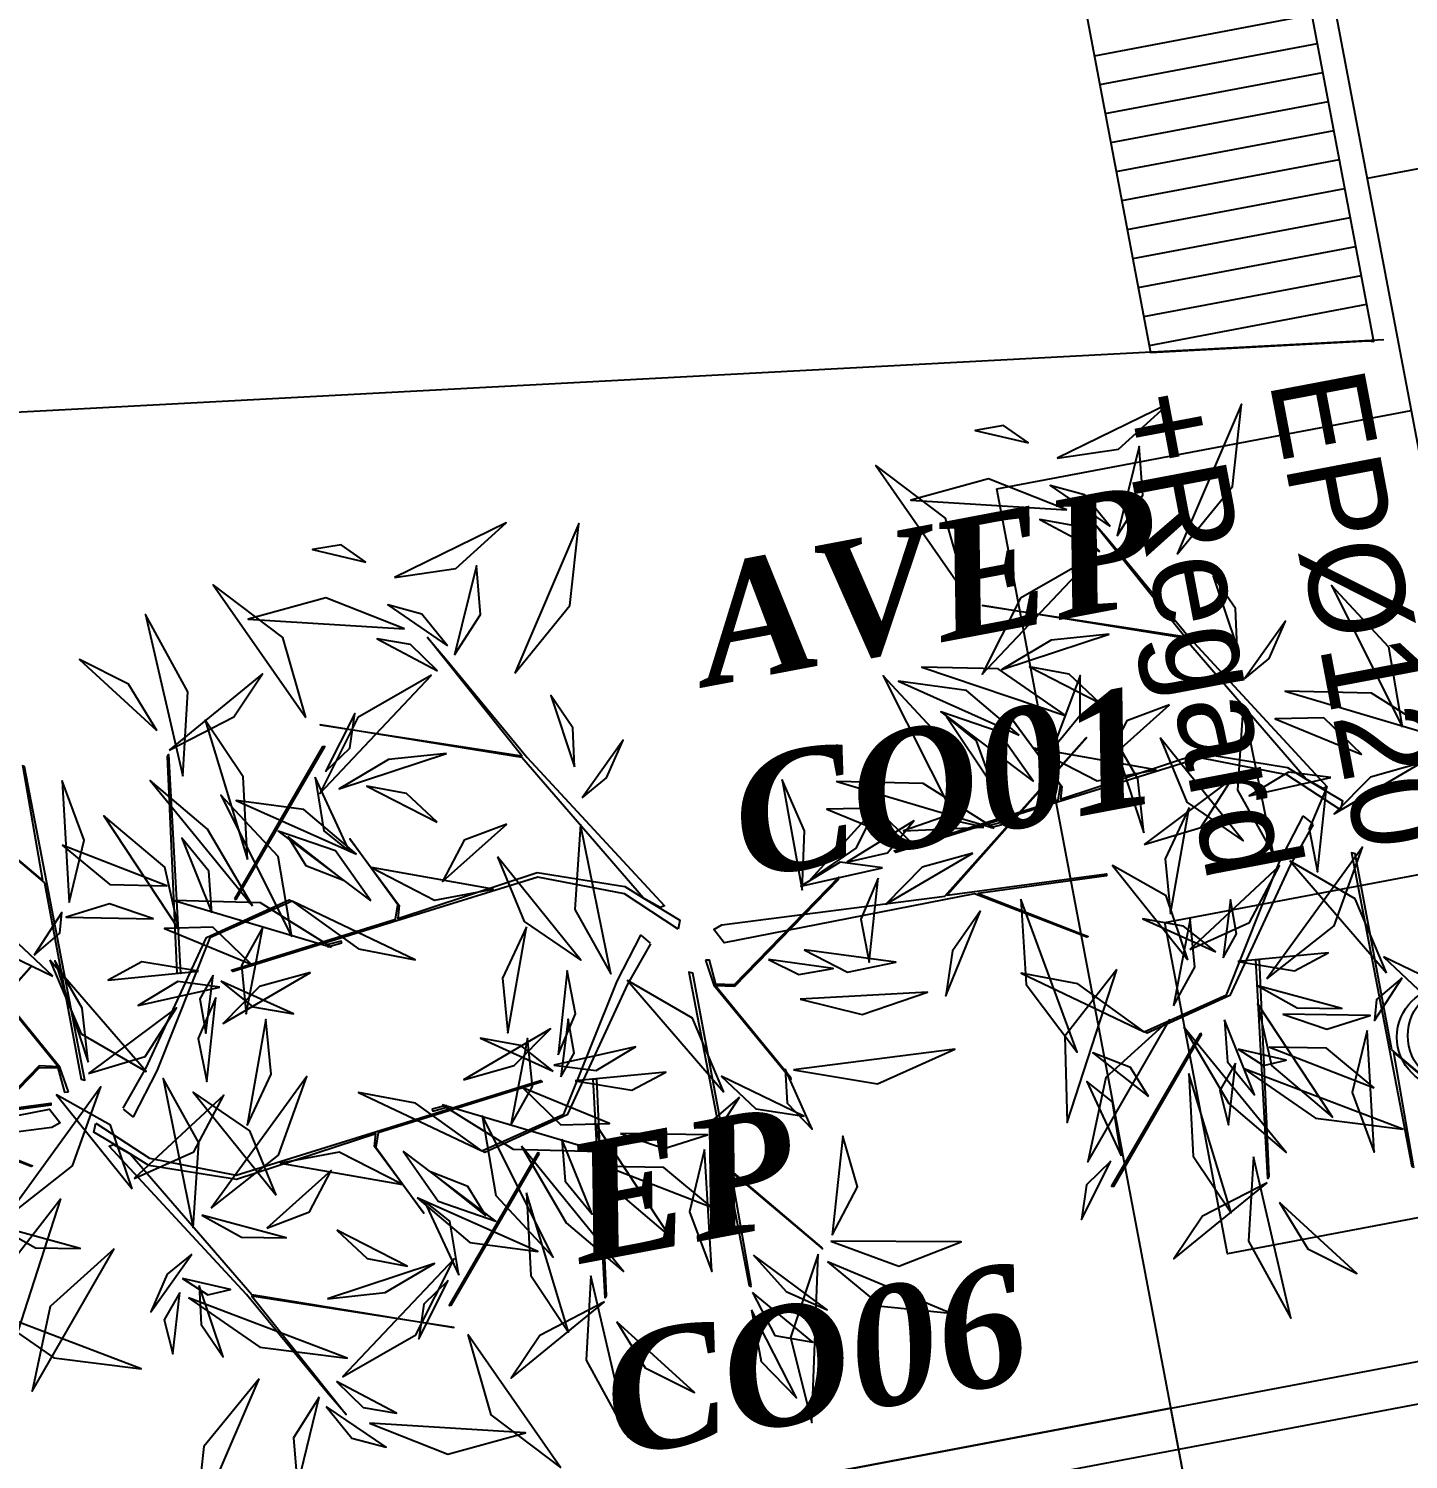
# Model space of a CAD drawing. Header units: centimetres. Extents: x 197412 to 267601, y -375791 to -305433.
# Drawn here: x 208763 to 210400, y -344115 to -342418 of the extents above; entities that cross this region are included whole.
import ezdxf

# ---------------------------------------------------------------- set-up
doc = ezdxf.new("R2010")
doc.units = ezdxf.units.CM
doc.layers.add('3-BAT C-Niveau 0', color=250, linetype='Continuous')
doc.layers.add('prlm-EAU-EPEXT', color=145, linetype='Continuous')
doc.styles.add('Futura Std Book', font='')
doc.styles.add('prlm-eau-ep', font='timesbi.ttf', dxfattribs={"height": 18})
doc.styles.get('Futura Std Book').set_extended_font_data('Futura Std Book')

# ---------------------------------------------------------------- blocks, each defined once
blk = doc.blocks.new('Groupe-240-1')
at = {"linetype": 'Continuous'}
for points in [[(12629.35, -47182.41, -204.31), (12637.34, -47176.12, -204.16), (12640.7, -47166.78, -202.67), (12640.7, -47166.78, -202.67), (12629.35, -47182.41, -204.31)], [(12628.26, -47183.22, -204.62), (12632.95, -47185.84, -205.07), (12638.25, -47185.92, -204.23), (12638.25, -47185.92, -204.23), (12628.26, -47183.22, -204.62)], [(12626.68, -47193.05, -212.64), (12635.13, -47198.9, -211.07), (12645.47, -47200.21, -212.06), (12645.47, -47200.21, -212.06), (12626.68, -47193.05, -212.64)], [(12626.68, -47193.05, -212.64), (12635.13, -47198.9, -211.07), (12645.47, -47200.21, -212.06), (12645.47, -47200.21, -212.06), (12626.68, -47193.05, -212.64)]]:
    blk.add_polyline3d(points, dxfattribs=at)
blk = doc.blocks.new('Groupe-241-1')
at = {"linetype": 'Continuous', "flags": 128}
for points in [[(12787.76, -47133.9), (12781.39, -47129.74), (12771.11, -47127.73), (12735.01, -47138.96), (12734.8, -47138.78), (12754.25, -47132.74), (12754.53, -47131.03), (12748.84, -47123.22), (12754.69, -47131.12), (12754.54, -47132.63), (12771.06, -47127.2), (12781.46, -47128.87), (12783.68, -47130.25), (12769.24, -47113.55), (12745.3, -47109.66), (12769.24, -47113.36), (12758.05, -47099.34), (12760.15, -47101.75), (12769.88, -47113.56), (12786.16, -47131.17), (12785.65, -47131.36), (12783.68, -47130.25), (12787.99, -47132.84)], [(12709.17, -47148.04), (12702.8, -47143.88), (12692.52, -47141.88), (12656.42, -47153.1), (12656.21, -47152.93), (12675.66, -47146.89), (12675.94, -47145.18), (12670.25, -47137.36), (12676.1, -47145.27), (12675.95, -47146.78), (12692.47, -47141.34), (12702.87, -47143.01), (12705.09, -47144.4), (12690.65, -47127.7), (12666.71, -47123.81), (12690.65, -47127.5), (12679.45, -47113.48), (12681.56, -47115.9), (12691.29, -47127.7), (12707.57, -47145.31), (12707.06, -47145.5), (12705.09, -47144.4), (12709.4, -47146.99)], [(12757.65, -47125.33), (12741.11, -47144.03), (12760.01, -47141.51), (12759.99, -47141.75), (12744.76, -47143.81), (12757.83, -47148.94), (12757.67, -47149.02), (12744.34, -47143.87), (12714.66, -47149.7), (12713.4, -47148.09), (12714.37, -47147.54), (12740.82, -47144.14), (12757.46, -47125.5)], [(12648.62, -47127.56), (12648.73, -47127.33), (12650.15, -47153.31), (12649.77, -47153.29)], [(12656.56, -47144.49), (12656.74, -47144.5), (12667.27, -47126.41), (12667, -47126.44)], [(12712.41, -47151.74), (12713.42, -47154.7), (12722.58, -47165.87), (12722.55, -47165.69), (12713.59, -47154.73), (12715.91, -47154.84), (12728.19, -47142.18), (12728.23, -47141.91), (12715.83, -47154.66), (12713.65, -47154.6), (12712.89, -47151.73)], [(12632.43, -47152.52), (12615.89, -47171.22), (12634.79, -47168.7), (12634.77, -47168.94), (12619.54, -47171), (12632.61, -47176.13), (12632.45, -47176.21), (12619.11, -47171.06), (12589.44, -47176.89), (12588.17, -47175.28), (12589.15, -47174.73), (12615.6, -47171.33), (12632.24, -47152.69)], [(12779.25, -47177.41), (12779.13, -47177.64), (12777.71, -47151.66), (12778.1, -47151.68)], [(12636.86, -47167.37), (12635.86, -47164.41), (12626.69, -47153.24), (12626.73, -47153.42), (12635.68, -47164.38), (12633.37, -47164.27), (12621.09, -47176.93), (12621.04, -47177.2), (12633.44, -47164.45), (12635.62, -47164.51), (12636.39, -47167.38)], [(12771.31, -47160.48), (12771.12, -47160.47), (12760.6, -47178.56), (12760.86, -47178.53)], [(12640.11, -47171.07), (12646.47, -47175.23), (12656.76, -47177.23), (12692.86, -47166.01), (12693.06, -47166.18), (12673.61, -47172.22), (12673.34, -47173.93), (12679.02, -47181.75), (12673.17, -47173.84), (12673.32, -47172.33), (12656.8, -47177.77), (12646.4, -47176.1), (12644.18, -47174.71), (12658.62, -47191.41), (12682.56, -47195.3), (12658.63, -47191.61), (12669.82, -47205.63), (12667.71, -47203.21), (12657.99, -47191.41), (12641.7, -47173.8), (12642.21, -47173.61), (12644.18, -47174.71), (12639.88, -47172.12)], [(12700.66, -47191.56), (12700.54, -47191.78), (12699.12, -47165.8), (12699.51, -47165.82)], [(12591.62, -47193.78), (12608.16, -47175.09), (12589.27, -47177.6), (12589.28, -47177.36), (12604.51, -47175.3), (12591.44, -47170.17), (12591.6, -47170.09), (12604.94, -47175.24), (12634.61, -47169.41), (12635.88, -47171.02), (12634.9, -47171.57), (12608.45, -47174.97), (12591.81, -47193.61)], [(12692.72, -47174.62), (12692.53, -47174.61), (12682.01, -47192.7), (12682.27, -47192.67)]]:
    blk.add_lwpolyline(points, close=True, dxfattribs=at)
for points in [[(12631.44, -47128.79), (12633.8, -47142.26), (12622.98, -47133.14), (12623.03, -47133.28), (12634.01, -47142.58), (12638.36, -47165.84), (12638.81, -47165.97), (12631.66, -47128.8), (12631.42, -47128.68), (12631.44, -47128.75)], [(12784.51, -47135.66), (12781.77, -47140.45), (12774.62, -47155.93), (12764.83, -47160.4), (12764.48, -47160.23), (12774.23, -47155.86), (12780.53, -47140.09), (12783.34, -47134.64), (12784.46, -47135.56)], [(12796.42, -47176.18), (12794.06, -47162.7), (12804.89, -47171.82), (12804.83, -47171.68), (12793.85, -47162.39), (12789.5, -47139.13), (12789.05, -47139), (12796.2, -47176.17), (12796.44, -47176.29), (12796.43, -47176.22)], [(12643.35, -47169.31), (12646.09, -47164.51), (12653.24, -47149.04), (12663.03, -47144.56), (12663.38, -47144.74), (12653.64, -47149.1), (12647.33, -47164.88), (12644.53, -47170.32), (12643.4, -47169.4)], [(12705.92, -47149.8), (12703.18, -47154.6), (12696.03, -47170.08), (12686.24, -47174.55), (12685.89, -47174.37), (12695.64, -47170.01), (12701.94, -47154.23), (12704.75, -47148.79), (12705.87, -47149.71)], [(12717.83, -47190.33), (12715.47, -47176.85), (12726.3, -47185.97), (12726.24, -47185.83), (12715.26, -47176.53), (12710.91, -47153.27), (12710.46, -47153.15), (12717.61, -47190.31), (12717.85, -47190.43), (12717.84, -47190.36)]]:
    blk.add_lwpolyline(points, dxfattribs=at)
at = {"linetype": 'Continuous'}
for points in [[(12754.13, -47092.2, -212.86), (12761.4, -47091.14, -209.91), (12767.36, -47085.73, -208.14), (12767.36, -47085.73, -208.14), (12754.13, -47092.2, -212.86)], [(12754.13, -47092.2, -212.86), (12761.4, -47091.14, -209.91), (12767.36, -47085.73, -208.14), (12767.36, -47085.73, -208.14), (12754.13, -47092.2, -212.86)], [(12768.39, -47103.56, -223.66), (12774.94, -47095.54, -222.36), (12776.01, -47085.79, -219.58), (12776.01, -47085.79, -219.58), (12768.39, -47103.56, -223.66)], [(12750.74, -47090.37, -211.21), (12747.79, -47088.31, -209.03), (12744.4, -47088.89, -206.71), (12744.4, -47088.89, -206.71), (12750.74, -47090.37, -211.21)], [(12750.74, -47090.37, -211.21), (12747.79, -47088.31, -209.03), (12744.4, -47088.89, -206.71), (12744.4, -47088.89, -206.71), (12750.74, -47090.37, -211.21)], [(12761.25, -47101.39, -232.48), (12764.31, -47096.59, -232.45), (12763.85, -47090.82, -231.83), (12763.85, -47090.82, -231.83), (12761.25, -47101.39, -232.48)], [(12743.62, -47108.82, -215.07), (12740.89, -47099.3, -213.8), (12732.62, -47093.06, -214.42), (12732.62, -47093.06, -214.42), (12743.62, -47108.82, -215.07)], [(12755.3, -47098.3, -228.35), (12746, -47094.63, -229.1), (12736.78, -47097.16, -232.12), (12736.78, -47097.16, -232.12), (12755.3, -47098.3, -228.35)], [(12760.43, -47100.29, -232.75), (12757.37, -47096.55, -233.5), (12753.32, -47095.45, -235.42), (12753.32, -47095.45, -235.42), (12760.43, -47100.29, -232.75)], [(12675.54, -47106.35, -212.86), (12682.81, -47105.28, -209.91), (12688.77, -47099.87, -208.14), (12688.77, -47099.87, -208.14), (12675.54, -47106.35, -212.86)], [(12675.54, -47106.35, -212.86), (12682.81, -47105.28, -209.91), (12688.77, -47099.87, -208.14), (12688.77, -47099.87, -208.14), (12675.54, -47106.35, -212.86)], [(12689.8, -47117.7, -223.66), (12696.35, -47109.68, -222.36), (12697.42, -47099.94, -219.58), (12697.42, -47099.94, -219.58), (12689.8, -47117.7, -223.66)], [(12759.22, -47103.26, -229.3), (12756.03, -47100.17, -228.25), (12752.09, -47099.47, -226.49), (12752.09, -47099.47, -226.49), (12759.22, -47103.26, -229.3)], [(12672.15, -47104.51, -211.21), (12669.2, -47102.45, -209.03), (12665.81, -47103.03, -206.71), (12665.81, -47103.03, -206.71), (12672.15, -47104.51, -211.21)], [(12672.15, -47104.51, -211.21), (12669.2, -47102.45, -209.03), (12665.81, -47103.03, -206.71), (12665.81, -47103.03, -206.71), (12672.15, -47104.51, -211.21)], [(12758.5, -47103.8, -228.97), (12749.78, -47108.8, -227.8), (12745.26, -47117.8, -227.09), (12745.26, -47117.8, -227.09), (12758.5, -47103.8, -228.97)], [(12682.66, -47115.53, -232.48), (12685.72, -47110.73, -232.45), (12685.26, -47104.96, -231.83), (12685.26, -47104.96, -231.83), (12682.66, -47115.53, -232.48)], [(12665.03, -47122.97, -215.07), (12662.3, -47113.45, -213.8), (12654.03, -47107.2, -214.42), (12654.03, -47107.2, -214.42), (12665.03, -47122.97, -215.07)], [(12775.49, -47114.66, -172.05), (12775.28, -47110.02, -171.7), (12772.66, -47106.18, -172.02), (12772.66, -47106.18, -172.02), (12775.49, -47114.66, -172.05)], [(12775.49, -47114.66, -172.05), (12775.28, -47110.02, -171.7), (12772.66, -47106.18, -172.02), (12772.66, -47106.18, -172.02), (12775.49, -47114.66, -172.05)], [(12676.71, -47112.44, -228.35), (12667.41, -47108.77, -229.1), (12658.19, -47111.3, -232.12), (12658.19, -47111.3, -232.12), (12676.71, -47112.44, -228.35)], [(12795.12, -47124.1, -194.97), (12793.5, -47114.6, -192.57), (12786.7, -47107.3, -191.31), (12786.7, -47107.3, -191.31), (12795.12, -47124.1, -194.97)], [(12681.84, -47114.44, -232.75), (12678.78, -47110.69, -233.5), (12674.73, -47109.6, -235.42), (12674.73, -47109.6, -235.42), (12681.84, -47114.44, -232.75)], [(12650.45, -47129.92, -223.19), (12651.01, -47119.92, -225.59), (12645.99, -47110.75, -225.79), (12645.99, -47110.75, -225.79), (12650.45, -47129.92, -223.19)], [(12650.45, -47129.92, -223.19), (12651.01, -47119.92, -225.59), (12645.99, -47110.75, -225.79), (12645.99, -47110.75, -225.79), (12650.45, -47129.92, -223.19)], [(12776.38, -47118.36, -171.59), (12779.29, -47115.97, -169.03), (12781.24, -47111.51, -167.96), (12781.24, -47111.51, -167.96), (12776.38, -47118.36, -171.59)], [(12680.63, -47117.4, -229.3), (12677.44, -47114.31, -228.25), (12673.5, -47113.62, -226.49), (12673.5, -47113.62, -226.49), (12680.63, -47117.4, -229.3)], [(12760.29, -47113.07, -196.26), (12753.42, -47113.79, -195.05), (12747.57, -47117.27, -196.39), (12747.57, -47117.27, -196.39), (12760.29, -47113.07, -196.26)], [(12647.34, -47124.49, -215.73), (12643.99, -47119.01, -216.78), (12638.16, -47116.08, -215.22), (12638.16, -47116.08, -215.22), (12647.34, -47124.49, -215.73)], [(12647.34, -47124.49, -215.73), (12643.99, -47119.01, -216.78), (12638.16, -47116.08, -215.22), (12638.16, -47116.08, -215.22), (12647.34, -47124.49, -215.73)], [(12755.2, -47122.77, -207.25), (12747.14, -47117.16, -205.29), (12738.07, -47116.98, -201.98), (12738.07, -47116.98, -201.98), (12755.2, -47122.77, -207.25)], [(12759.17, -47121.21, -195.33), (12755.56, -47117.82, -195.1), (12750.84, -47116.94, -194.26), (12750.84, -47116.94, -194.26), (12759.17, -47121.21, -195.33)], [(12648.82, -47126.83, -214.21), (12656.49, -47122.87, -211.43), (12659.88, -47117.79, -206.15), (12659.88, -47117.79, -206.15), (12648.82, -47126.83, -214.21)], [(12679.91, -47117.94, -228.97), (12671.19, -47122.94, -227.8), (12666.67, -47131.95, -227.09), (12666.67, -47131.95, -227.09), (12679.91, -47117.94, -228.97)], [(12741.95, -47134.81, -194.97), (12740.32, -47125.31, -192.57), (12733.52, -47118.01, -191.31), (12733.52, -47118.01, -191.31), (12741.95, -47134.81, -194.97)], [(12749.63, -47125.03, -201.48), (12743.38, -47119.73, -202.35), (12735.33, -47118.66, -201.76), (12735.33, -47118.66, -201.76), (12749.63, -47125.03, -201.48)], [(12753.61, -47126.63, -215.21), (12756.88, -47122.68, -213.09), (12756.88, -47117.95, -210.46), (12756.88, -47117.95, -210.46), (12753.61, -47126.63, -215.21)], [(12696.9, -47128.8, -172.05), (12696.68, -47124.16, -171.7), (12694.07, -47120.33, -172.02), (12694.07, -47120.33, -172.02), (12696.9, -47128.8, -172.05)], [(12696.9, -47128.8, -172.05), (12696.68, -47124.16, -171.7), (12694.07, -47120.33, -172.02), (12694.07, -47120.33, -172.02), (12696.9, -47128.8, -172.05)], [(12799.83, -47125.36, -206.43), (12791.43, -47120.08, -204.4), (12781.18, -47119.82, -204.36), (12781.18, -47119.82, -204.36), (12799.83, -47125.36, -206.43)], [(12799.83, -47125.36, -206.43), (12791.43, -47120.08, -204.4), (12781.18, -47119.82, -204.36), (12781.18, -47119.82, -204.36), (12799.83, -47125.36, -206.43)], [(12667.37, -47129.37, -211.6), (12670.25, -47126.57, -211.07), (12670.84, -47122.47, -211.1), (12670.84, -47122.47, -211.1), (12667.37, -47129.37, -211.6)], [(12751.32, -47130.56, -207.16), (12747.14, -47124.63, -205.48), (12740.33, -47122.29, -203.83), (12740.33, -47122.29, -203.83), (12751.32, -47130.56, -207.16)], [(12751.32, -47130.56, -207.16), (12747.14, -47124.63, -205.48), (12740.33, -47122.29, -203.83), (12740.33, -47122.29, -203.83), (12751.32, -47130.56, -207.16)], [(12767.47, -47121.45, -184.69), (12762.4, -47123.36, -183.17), (12759.84, -47128.28, -181.63), (12759.84, -47128.28, -181.63), (12767.47, -47121.45, -184.69)], [(12776.19, -47121.49, -176.08), (12775.52, -47131.57, -174.79), (12779.79, -47139.2, -170.69), (12779.79, -47139.2, -170.69), (12776.19, -47121.49, -176.08)], [(12658.09, -47139.78, -221.24), (12657.59, -47129.97, -218.96), (12653.09, -47123.25, -214.31), (12653.09, -47123.25, -214.31), (12658.09, -47139.78, -221.24)], [(12746.52, -47131.06, -210.84), (12744.57, -47125.72, -209.98), (12741.02, -47122.84, -207.2), (12741.02, -47122.84, -207.2), (12746.52, -47131.06, -210.84)], [(12790.29, -47127.35, -194.21), (12785.76, -47122.98, -192.81), (12780, -47123.12, -190.06), (12780, -47123.12, -190.06), (12790.29, -47127.35, -194.21)], [(12790.29, -47127.35, -194.21), (12785.76, -47122.98, -192.81), (12780, -47123.12, -190.06), (12780, -47123.12, -190.06), (12790.29, -47127.35, -194.21)], [(12697.79, -47132.5, -171.59), (12700.7, -47130.11, -169.03), (12702.65, -47125.65, -167.96), (12702.65, -47125.65, -167.96), (12697.79, -47132.5, -171.59)], [(12764.41, -47136.65, -200.44), (12763.71, -47130.23, -199.26), (12760.46, -47124.62, -200.49), (12760.46, -47124.62, -200.49), (12764.41, -47136.65, -200.44)], [(12766.36, -47125.35, -205.3), (12769.51, -47132.99, -204.92), (12776.22, -47137.58, -203.9), (12776.22, -47137.58, -203.9), (12766.36, -47125.35, -205.3)], [(12681.7, -47127.21, -196.26), (12674.83, -47127.94, -195.05), (12668.98, -47131.41, -196.39), (12668.98, -47131.41, -196.39), (12681.7, -47127.21, -196.26)], [(12751.38, -47126.6, -188.89), (12758.88, -47130.47, -185.79), (12765.84, -47129.16, -181.22), (12765.84, -47129.16, -181.22), (12751.38, -47126.6, -188.89)], [(12797.32, -47128.34, -199.98), (12791.29, -47130.01, -200.36), (12786.98, -47134.39, -199.46), (12786.98, -47134.39, -199.46), (12797.32, -47128.34, -199.98)], [(12636.96, -47144.9, -200.41), (12638.74, -47137.51, -200.32), (12636.11, -47130.45, -200.54), (12636.11, -47130.45, -200.54), (12636.96, -47144.9, -200.41)], [(12658.69, -47145.3, -210.1), (12653.35, -47136.21, -209.96), (12646.55, -47130.43, -205.95), (12646.55, -47130.43, -205.95), (12658.69, -47145.3, -210.1)], [(12666.13, -47130.02, -202.5), (12667.15, -47136.41, -200.11), (12670.2, -47138.84, -195.35), (12670.2, -47138.84, -195.35), (12666.13, -47130.02, -202.5)], [(12723.89, -47143.45, -183.78), (12724.17, -47136.41, -183.14), (12721.52, -47130.36, -184.94), (12721.52, -47130.36, -184.94), (12723.89, -47143.45, -183.78)], [(12746.66, -47136.07, -206.43), (12738.25, -47130.79, -204.4), (12728, -47130.53, -204.36), (12728, -47130.53, -204.36), (12746.66, -47136.07, -206.43)], [(12746.66, -47136.07, -206.43), (12738.25, -47130.79, -204.4), (12728, -47130.53, -204.36), (12728, -47130.53, -204.36), (12746.66, -47136.07, -206.43)], [(12764.48, -47138, -200.73), (12771.18, -47135.98, -197.34), (12774.88, -47130.2, -193.77), (12774.88, -47130.2, -193.77), (12764.48, -47138, -200.73)], [(12764.48, -47138, -200.73), (12771.18, -47135.98, -197.34), (12774.88, -47130.2, -193.77), (12774.88, -47130.2, -193.77), (12764.48, -47138, -200.73)], [(12786.59, -47130.06, -183.73), (12781.59, -47129.42, -181.29), (12776.91, -47132.24, -179.52), (12776.91, -47132.24, -179.52), (12786.59, -47130.06, -183.73)], [(12663.36, -47148.96, -194.97), (12661.73, -47139.45, -192.57), (12654.93, -47132.15, -191.31), (12654.93, -47132.15, -191.31), (12663.36, -47148.96, -194.97)], [(12680.58, -47135.35, -195.33), (12676.97, -47131.97, -195.1), (12672.25, -47131.09, -194.26), (12672.25, -47131.09, -194.26), (12680.58, -47135.35, -195.33)], [(12786.1, -47131.31, -183.47), (12784.02, -47136.15, -183.7), (12785.04, -47141.27, -184.07), (12785.04, -47141.27, -184.07), (12786.1, -47131.31, -183.47)], [(12786.1, -47131.31, -183.47), (12784.02, -47136.15, -183.7), (12785.04, -47141.27, -184.07), (12785.04, -47141.27, -184.07), (12786.1, -47131.31, -183.47)], [(12671.04, -47139.17, -201.48), (12664.79, -47133.88, -202.35), (12656.74, -47132.81, -201.76), (12656.74, -47132.81, -201.76), (12671.04, -47139.17, -201.48)], [(12724.9, -47142.18, -176.88), (12730.31, -47138.44, -176.9), (12732.87, -47133.4, -174.04), (12732.87, -47133.4, -174.04), (12724.9, -47142.18, -176.88)], [(12737.12, -47138.06, -194.21), (12732.58, -47133.69, -192.81), (12726.83, -47133.84, -190.06), (12726.83, -47133.84, -190.06), (12737.12, -47138.06, -194.21)], [(12737.12, -47138.06, -194.21), (12732.58, -47133.69, -192.81), (12726.83, -47133.84, -190.06), (12726.83, -47133.84, -190.06), (12737.12, -47138.06, -194.21)], [(12769.8, -47133.63, -185.42), (12766.94, -47139.73, -185.31), (12767.58, -47146.2, -184.01), (12767.58, -47146.2, -184.01), (12769.8, -47133.63, -185.42)], [(12649.95, -47148.09, -233.25), (12648.29, -47140.72, -238.65), (12641.07, -47134.6, -241.93), (12641.07, -47134.6, -241.93), (12649.95, -47148.09, -233.25)], [(12688.88, -47135.59, -184.69), (12683.81, -47137.51, -183.17), (12681.25, -47142.42, -181.63), (12681.25, -47142.42, -181.63), (12688.88, -47135.59, -184.69)], [(12697.6, -47135.63, -176.08), (12696.93, -47145.71, -174.79), (12701.2, -47153.34, -170.69), (12701.2, -47153.34, -170.69), (12697.6, -47135.63, -176.08)], [(12729.2, -47140.1, -161.32), (12734.03, -47139.01, -161.24), (12737.14, -47135.2, -160.95), (12737.14, -47135.2, -160.95), (12729.2, -47140.1, -161.32)], [(12745.45, -47135.95, -223.21), (12740.35, -47134.85, -222.61), (12735.92, -47136.38, -220.88), (12735.92, -47136.38, -220.88), (12745.45, -47135.95, -223.21)], [(12745.45, -47135.95, -223.21), (12740.35, -47134.85, -222.61), (12735.92, -47136.38, -220.88), (12735.92, -47136.38, -220.88), (12745.45, -47135.95, -223.21)], [(12747.9, -47135.55, -203.84), (12747.8, -47135.33, -203.87), (12746.12, -47135.78, -202.04), (12746.22, -47135.99, -202.02), (12747.9, -47135.55, -203.84)], [(12653.88, -47146.13, -207.72), (12653.5, -47141.17, -206.62), (12650.3, -47137.26, -205.86), (12650.3, -47137.26, -205.86), (12653.88, -47146.13, -207.72)], [(12672.73, -47144.7, -207.16), (12668.55, -47138.78, -205.48), (12661.73, -47136.43, -203.83), (12661.73, -47136.43, -203.83), (12672.73, -47144.7, -207.16)], [(12672.73, -47144.7, -207.16), (12668.55, -47138.78, -205.48), (12661.73, -47136.43, -203.83), (12661.73, -47136.43, -203.83), (12672.73, -47144.7, -207.16)], [(12662.89, -47137.06, -218.46), (12665.04, -47140.52, -216.39), (12669.48, -47142.25, -215.43), (12669.48, -47142.25, -215.43), (12662.89, -47137.06, -218.46)], [(12636.12, -47138.08, -189.87), (12641.78, -47142.78, -186.93), (12648.55, -47142.9, -183.27), (12648.55, -47142.9, -183.27), (12636.12, -47138.08, -189.87)], [(12744.15, -47139.05, -199.98), (12738.11, -47140.72, -200.36), (12733.8, -47145.1, -199.46), (12733.8, -47145.1, -199.46), (12744.15, -47139.05, -199.98)], [(12779.02, -47153.97, -204.31), (12787.01, -47147.67, -204.16), (12790.36, -47138.34, -202.67), (12790.36, -47138.34, -202.67), (12779.02, -47153.97, -204.31)], [(12672.79, -47140.75, -188.89), (12680.29, -47144.61, -185.79), (12687.25, -47143.31, -181.22), (12687.25, -47143.31, -181.22), (12672.79, -47140.75, -188.89)], [(12687.77, -47139.49, -205.3), (12690.92, -47147.13, -204.92), (12697.63, -47151.73, -203.9), (12697.63, -47151.73, -203.9), (12687.77, -47139.49, -205.3)], [(12733.41, -47140.77, -183.73), (12728.42, -47140.13, -181.29), (12723.73, -47142.95, -179.52), (12723.73, -47142.95, -179.52), (12733.41, -47140.77, -183.73)], [(12769.64, -47151.69, -210.57), (12767.06, -47144.12, -206.9), (12760.69, -47140.52, -202.54), (12760.69, -47140.52, -202.54), (12769.64, -47151.69, -210.57)], [(12769.89, -47150.46, -217.22), (12776.97, -47147.27, -219.34), (12780.5, -47140.56, -221.55), (12780.5, -47140.56, -221.55), (12769.89, -47150.46, -217.22)], [(12793.19, -47153.25, -178.9), (12789.48, -47144.48, -176.01), (12781.76, -47140, -172.29), (12781.76, -47140, -172.29), (12793.19, -47153.25, -178.9)], [(12793.19, -47153.25, -178.9), (12789.48, -47144.48, -176.01), (12781.76, -47140, -172.29), (12781.76, -47140, -172.29), (12793.19, -47153.25, -178.9)], [(12732.92, -47142.02, -183.47), (12730.84, -47146.86, -183.7), (12731.86, -47151.98, -184.07), (12731.86, -47151.98, -184.07), (12732.92, -47142.02, -183.47)], [(12732.92, -47142.02, -183.47), (12730.84, -47146.86, -183.7), (12731.86, -47151.98, -184.07), (12731.86, -47151.98, -184.07), (12732.92, -47142.02, -183.47)], [(12749.82, -47144.49, -225.36), (12750.45, -47154.61, -224.7), (12756.53, -47162.64, -224), (12756.53, -47162.64, -224), (12749.82, -47144.49, -225.36)], [(12632.8, -47151.14, -177.75), (12635.83, -47148.55, -175.38), (12636.09, -47146.07, -172.12), (12636.09, -47146.07, -172.12), (12632.8, -47151.14, -177.75)], [(12646.95, -47146.82, -229.03), (12641.75, -47145.04, -227.48), (12636.61, -47146.65, -225.66), (12636.61, -47146.65, -225.66), (12646.95, -47146.82, -229.03)], [(12668.07, -47150.21, -206.43), (12659.66, -47144.94, -204.4), (12649.41, -47144.67, -204.36), (12649.41, -47144.67, -204.36), (12668.07, -47150.21, -206.43)], [(12668.07, -47150.21, -206.43), (12659.66, -47144.94, -204.4), (12649.41, -47144.67, -204.36), (12649.41, -47144.67, -204.36), (12668.07, -47150.21, -206.43)], [(12663.38, -47144.74, -197.23), (12671.26, -47150.41, -194.28), (12678, -47151.68, -188.42), (12678, -47151.68, -188.42), (12663.38, -47144.74, -197.23)], [(12745.04, -47145.9, -228.81), (12741.72, -47150.63, -229.15), (12740.92, -47155.95, -227.32), (12740.92, -47155.95, -227.32), (12745.04, -47145.9, -228.81)], [(12773.85, -47151.45, -202.35), (12775.43, -47148.63, -200.21), (12774.72, -47144.58, -199.09), (12774.72, -47144.58, -199.09), (12773.85, -47151.45, -202.35)], [(12658.53, -47152.21, -194.21), (12653.99, -47147.84, -192.81), (12648.24, -47147.98, -190.06), (12648.24, -47147.98, -190.06), (12658.53, -47152.21, -194.21)], [(12658.53, -47152.21, -194.21), (12653.99, -47147.84, -192.81), (12648.24, -47147.98, -190.06), (12648.24, -47147.98, -190.06), (12658.53, -47152.21, -194.21)], [(12659.93, -47147.82, -199.77), (12657.37, -47152.38, -197.57), (12657.95, -47158.09, -196.35), (12657.95, -47158.09, -196.35), (12659.93, -47147.82, -199.77)], [(12691.21, -47147.77, -185.42), (12688.35, -47153.87, -185.31), (12688.99, -47160.34, -184.01), (12688.99, -47160.34, -184.01), (12691.21, -47147.77, -185.42)], [(12772.95, -47150.75, -202.12), (12769.11, -47147.71, -201.54), (12764.32, -47146.84, -202.14), (12764.32, -47146.84, -202.14), (12772.95, -47150.75, -202.12)], [(12767.93, -47157.15, -199.77), (12770.49, -47152.58, -197.57), (12769.91, -47146.87, -196.35), (12769.91, -47146.87, -196.35), (12767.93, -47157.15, -199.77)], [(12635, -47153.63, -207.06), (12630.89, -47149.74, -208.24), (12625.18, -47148.88, -209.24), (12625.18, -47148.88, -209.24), (12635, -47153.63, -207.06)], [(12669.31, -47149.7, -203.84), (12669.21, -47149.47, -203.87), (12667.53, -47149.92, -202.04), (12667.63, -47150.14, -202.02), (12669.31, -47149.7, -203.84)], [(12724.13, -47150.53, -186.16), (12729.27, -47153.17, -185.75), (12735.01, -47151.96, -185.13), (12735.01, -47151.96, -185.13), (12724.13, -47150.53, -186.16)], [(12775.56, -47151.91, -198.87), (12782.29, -47153.02, -195.41), (12786.3, -47150.88, -190.33), (12786.3, -47150.88, -190.33), (12775.56, -47151.91, -198.87)], [(12634.67, -47151.72, -178.9), (12638.38, -47160.49, -176.01), (12646.1, -47164.96, -172.29), (12646.1, -47164.96, -172.29), (12634.67, -47151.72, -178.9)], [(12634.67, -47151.72, -178.9), (12638.38, -47160.49, -176.01), (12646.1, -47164.96, -172.29), (12646.1, -47164.96, -172.29), (12634.67, -47151.72, -178.9)], [(12639.19, -47163.84, -200.44), (12638.49, -47157.42, -199.26), (12635.24, -47151.81, -200.49), (12635.24, -47151.81, -200.49), (12639.19, -47163.84, -200.44)], [(12652.3, -47153.05, -198.87), (12645.57, -47151.95, -195.41), (12641.57, -47154.09, -190.33), (12641.57, -47154.09, -190.33), (12652.3, -47153.05, -198.87)], [(12694.94, -47162.95, -183.47), (12697.02, -47158.1, -183.7), (12696, -47152.99, -184.07), (12696, -47152.99, -184.07), (12694.94, -47162.95, -183.47)], [(12694.94, -47162.95, -183.47), (12697.02, -47158.1, -183.7), (12696, -47152.99, -184.07), (12696, -47152.99, -184.07), (12694.94, -47162.95, -183.47)], [(12719.92, -47151.66, -197.01), (12723.51, -47153.43, -196.39), (12727.59, -47152.73, -196.61), (12727.59, -47152.73, -196.61), (12719.92, -47151.66, -197.01)], [(12761.2, -47152.84, -220.85), (12755.04, -47160.76, -221.31), (12755.32, -47171.01, -222.56), (12755.32, -47171.01, -222.56), (12761.2, -47152.84, -220.85)], [(12792.86, -47151.34, -207.06), (12796.98, -47155.22, -208.24), (12802.69, -47156.08, -209.24), (12802.69, -47156.08, -209.24), (12792.86, -47151.34, -207.06)], [(12654.82, -47154.92, -183.73), (12649.83, -47154.27, -181.29), (12645.14, -47157.1, -179.52), (12645.14, -47157.1, -179.52), (12654.82, -47154.92, -183.73)], [(12654.02, -47153.52, -202.35), (12652.43, -47156.33, -200.21), (12653.14, -47160.38, -199.09), (12653.14, -47160.38, -199.09), (12654.02, -47153.52, -202.35)], [(12654.92, -47154.22, -202.12), (12658.75, -47157.26, -201.54), (12663.54, -47158.12, -202.14), (12663.54, -47158.12, -202.14), (12654.92, -47154.22, -202.12)], [(12665.56, -47153.19, -199.98), (12659.52, -47154.86, -200.36), (12655.21, -47159.24, -199.46), (12655.21, -47159.24, -199.46), (12665.56, -47153.19, -199.98)], [(12714.6, -47167.39, -178.9), (12710.89, -47158.62, -176.01), (12703.17, -47154.15, -172.29), (12703.17, -47154.15, -172.29), (12714.6, -47167.39, -178.9)], [(12714.6, -47167.39, -178.9), (12710.89, -47158.62, -176.01), (12703.17, -47154.15, -172.29), (12703.17, -47154.15, -172.29), (12714.6, -47167.39, -178.9)], [(12764.48, -47160.23, -197.23), (12756.61, -47154.56, -194.28), (12749.87, -47153.29, -188.42), (12749.87, -47153.29, -188.42), (12764.48, -47160.23, -197.23)], [(12795.07, -47153.83, -177.75), (12792.03, -47156.42, -175.38), (12791.77, -47158.9, -172.12), (12791.77, -47158.9, -172.12), (12795.07, -47153.83, -177.75)], [(12654.33, -47156.17, -183.47), (12652.25, -47161.01, -183.7), (12653.27, -47166.12, -184.07), (12653.27, -47166.12, -184.07), (12654.33, -47156.17, -183.47)], [(12654.33, -47156.17, -183.47), (12652.25, -47161.01, -183.7), (12653.27, -47166.12, -184.07), (12653.27, -47166.12, -184.07), (12654.33, -47156.17, -183.47)], [(12723.64, -47156.35, -247.3), (12731, -47158.18, -244.69), (12738.76, -47155.53, -243.35), (12738.76, -47155.53, -243.35), (12723.64, -47156.35, -247.3)], [(12723.64, -47156.35, -247.3), (12731, -47158.18, -244.69), (12738.76, -47155.53, -243.35), (12738.76, -47155.53, -243.35), (12723.64, -47156.35, -247.3)], [(12777.93, -47154.78, -204.62), (12782.62, -47157.4, -205.07), (12787.92, -47157.47, -204.23), (12787.92, -47157.47, -204.23), (12777.93, -47154.78, -204.62)], [(12639.26, -47165.19, -200.73), (12645.96, -47163.17, -197.34), (12649.66, -47157.39, -193.77), (12649.66, -47157.39, -193.77), (12639.26, -47165.19, -200.73)], [(12639.26, -47165.19, -200.73), (12645.96, -47163.17, -197.34), (12649.66, -47157.39, -193.77), (12649.66, -47157.39, -193.77), (12639.26, -47165.19, -200.73)], [(12777.91, -47156.88, -233.25), (12779.58, -47164.25, -238.65), (12786.8, -47170.37, -241.93), (12786.8, -47170.37, -241.93), (12777.91, -47156.88, -233.25)], [(12658.06, -47171.34, -185.42), (12660.92, -47165.24, -185.31), (12660.28, -47158.77, -184.01), (12660.28, -47158.77, -184.01), (12658.06, -47171.34, -185.42)], [(12695.26, -47165.59, -202.35), (12696.84, -47162.78, -200.21), (12696.13, -47158.73, -199.09), (12696.13, -47158.73, -199.09), (12695.26, -47165.59, -202.35)], [(12767.49, -47158.77, -220.09), (12759.9, -47165.64, -220.53), (12757.79, -47175.66, -219.34), (12757.79, -47175.66, -219.34), (12767.49, -47158.77, -220.09)], [(12769.18, -47159.67, -210.1), (12774.51, -47168.75, -209.96), (12781.31, -47174.54, -205.95), (12781.31, -47174.54, -205.95), (12769.18, -47159.67, -210.1)], [(12773.98, -47158.83, -207.72), (12774.36, -47163.8, -206.62), (12777.56, -47167.7, -205.86), (12777.56, -47167.7, -205.86), (12773.98, -47158.83, -207.72)], [(12780.92, -47158.14, -229.03), (12786.11, -47159.93, -227.48), (12791.25, -47158.31, -225.66), (12791.25, -47158.31, -225.66), (12780.92, -47158.14, -229.03)], [(12683.72, -47165.92, -199.98), (12689.75, -47164.25, -200.36), (12694.06, -47159.87, -199.46), (12694.06, -47159.87, -199.46), (12683.72, -47165.92, -199.98)], [(12694.36, -47164.89, -202.12), (12690.52, -47161.85, -201.54), (12685.73, -47160.99, -202.14), (12685.73, -47160.99, -202.14), (12694.36, -47164.89, -202.12)], [(12689.34, -47171.29, -199.77), (12691.9, -47166.73, -197.57), (12691.32, -47161.02, -196.35), (12691.32, -47161.02, -196.35), (12689.34, -47171.29, -199.77)], [(12790.9, -47160.06, -200.41), (12789.12, -47167.45, -200.32), (12791.75, -47174.52, -200.54), (12791.75, -47174.52, -200.54), (12790.9, -47160.06, -200.41)], [(12694.45, -47164.19, -183.73), (12699.45, -47164.84, -181.29), (12704.13, -47162.01, -179.52), (12704.13, -47162.01, -179.52), (12694.45, -47164.19, -183.73)], [(12722.86, -47164.73, -179.52), (12732.84, -47166.39, -178.73), (12742.02, -47162.28, -177.91), (12742.02, -47162.28, -177.91), (12722.86, -47164.73, -179.52)], [(12764.97, -47167.9, -218.46), (12762.82, -47164.45, -216.39), (12758.38, -47162.72, -215.43), (12758.38, -47162.72, -215.43), (12764.97, -47167.9, -218.46)], [(12775.62, -47162.31, -212.09), (12778.62, -47164.23, -209.87), (12781.3, -47163.6, -207.1), (12781.3, -47163.6, -207.1), (12775.62, -47162.31, -212.09)], [(12775.62, -47162.31, -212.09), (12778.62, -47164.23, -209.87), (12781.3, -47163.6, -207.1), (12781.3, -47163.6, -207.1), (12775.62, -47162.31, -212.09)], [(12791.74, -47166.88, -189.87), (12786.08, -47162.19, -186.93), (12779.31, -47162.07, -183.27), (12779.31, -47162.07, -183.27), (12791.74, -47166.88, -189.87)], [(12721.87, -47164.64, -179.83), (12722.12, -47168.69, -178.67), (12725.09, -47171.78, -177.99), (12725.09, -47171.78, -177.99), (12721.87, -47164.64, -179.83)], [(12775.28, -47163.96, -213.12), (12773.44, -47167.2, -210.71), (12774.48, -47171.25, -208.62), (12774.48, -47171.25, -208.62), (12775.28, -47163.96, -213.12)], [(12775.28, -47163.96, -213.12), (12773.44, -47167.2, -210.71), (12774.48, -47171.25, -208.62), (12774.48, -47171.25, -208.62), (12775.28, -47163.96, -213.12)], [(12776.34, -47164.61, -212.64), (12784.8, -47170.46, -211.07), (12795.13, -47171.77, -212.06), (12795.13, -47171.77, -212.06), (12776.34, -47164.61, -212.64)], [(12776.34, -47164.61, -212.64), (12784.8, -47170.46, -211.07), (12795.13, -47171.77, -212.06), (12795.13, -47171.77, -212.06), (12776.34, -47164.61, -212.64)], [(12651.67, -47183.48, -176.08), (12652.34, -47173.4, -174.79), (12648.08, -47165.77, -170.69), (12648.08, -47165.77, -170.69), (12651.67, -47183.48, -176.08)], [(12653.8, -47181.16, -204.31), (12661.79, -47174.86, -204.16), (12665.14, -47165.53, -202.67), (12665.14, -47165.53, -202.67), (12653.8, -47181.16, -204.31)], [(12696.97, -47166.06, -198.87), (12703.7, -47167.16, -195.41), (12707.71, -47165.02, -190.33), (12707.71, -47165.02, -190.33), (12696.97, -47166.06, -198.87)], [(12714.27, -47165.48, -207.06), (12718.39, -47169.37, -208.24), (12724.09, -47170.23, -209.24), (12724.09, -47170.23, -209.24), (12714.27, -47165.48, -207.06)], [(12761.74, -47174.95, -202.5), (12760.72, -47168.55, -200.11), (12757.66, -47166.13, -195.35), (12757.66, -47166.13, -195.35), (12761.74, -47174.95, -202.5)], [(12769.77, -47165.19, -221.24), (12770.28, -47175, -218.96), (12774.78, -47181.72, -214.31), (12774.78, -47181.72, -214.31), (12769.77, -47165.19, -221.24)], [(12644.42, -47178.88, -210.57), (12641.84, -47171.31, -206.9), (12635.46, -47167.71, -202.54), (12635.46, -47167.71, -202.54), (12644.42, -47178.88, -210.57)], [(12644.67, -47177.65, -217.22), (12651.75, -47174.46, -219.34), (12655.28, -47167.75, -221.55), (12655.28, -47167.75, -221.55), (12644.67, -47177.65, -217.22)], [(12661.5, -47179.62, -205.3), (12658.36, -47171.98, -204.92), (12651.64, -47167.38, -203.9), (12651.64, -47167.38, -203.9), (12661.5, -47179.62, -205.3)], [(12685.89, -47174.37, -197.23), (12678.02, -47168.7, -194.28), (12671.28, -47167.43, -188.42), (12671.28, -47167.43, -188.42), (12685.89, -47174.37, -197.23)], [(12690.75, -47166.9, -194.21), (12695.28, -47171.27, -192.81), (12701.04, -47171.13, -190.06), (12701.04, -47171.13, -190.06), (12690.75, -47166.9, -194.21)], [(12690.75, -47166.9, -194.21), (12695.28, -47171.27, -192.81), (12701.04, -47171.13, -190.06), (12701.04, -47171.13, -190.06), (12690.75, -47166.9, -194.21)], [(12716.48, -47167.97, -177.75), (12713.44, -47170.56, -175.38), (12713.18, -47173.04, -172.12), (12713.18, -47173.04, -172.12), (12716.48, -47167.97, -177.75)], [(12679.96, -47169.41, -203.84), (12680.07, -47169.64, -203.87), (12681.74, -47169.19, -202.04), (12681.65, -47168.97, -202.02), (12679.96, -47169.41, -203.84)], [(12681.21, -47168.9, -206.43), (12689.61, -47174.17, -204.4), (12699.86, -47174.44, -204.36), (12699.86, -47174.44, -204.36), (12681.21, -47168.9, -206.43)], [(12681.21, -47168.9, -206.43), (12689.61, -47174.17, -204.4), (12699.86, -47174.44, -204.36), (12699.86, -47174.44, -204.36), (12681.21, -47168.9, -206.43)], [(12685.92, -47170.15, -194.97), (12687.54, -47179.66, -192.57), (12694.34, -47186.96, -191.31), (12694.34, -47186.96, -191.31), (12685.92, -47170.15, -194.97)], [(12699.32, -47171.02, -233.25), (12700.99, -47178.39, -238.65), (12708.21, -47184.51, -241.93), (12708.21, -47184.51, -241.93), (12699.32, -47171.02, -233.25)], [(12695.39, -47172.98, -207.72), (12695.77, -47177.95, -206.62), (12698.97, -47181.85, -205.86), (12698.97, -47181.85, -205.86), (12695.39, -47172.98, -207.72)], [(12702.33, -47172.29, -229.03), (12707.52, -47174.07, -227.48), (12712.66, -47172.46, -225.66), (12712.66, -47172.46, -225.66), (12702.33, -47172.29, -229.03)], [(12727.46, -47184.37, -181.99), (12730.46, -47178.63, -181.12), (12728.73, -47172.63, -179.03), (12728.73, -47172.63, -179.03), (12727.46, -47184.37, -181.99)], [(12676.48, -47178.36, -188.89), (12668.98, -47174.5, -185.79), (12662.02, -47175.8, -181.22), (12662.02, -47175.8, -181.22), (12676.48, -47178.36, -188.89)], [(12676.55, -47174.41, -207.16), (12680.72, -47180.33, -205.48), (12687.54, -47182.68, -203.83), (12687.54, -47182.68, -203.83), (12676.55, -47174.41, -207.16)], [(12676.55, -47174.41, -207.16), (12680.72, -47180.33, -205.48), (12687.54, -47182.68, -203.83), (12687.54, -47182.68, -203.83), (12676.55, -47174.41, -207.16)], [(12690.59, -47173.81, -210.1), (12695.92, -47182.9, -209.96), (12702.72, -47188.68, -205.95), (12702.72, -47188.68, -205.95), (12690.59, -47173.81, -210.1)], [(12712.31, -47174.21, -200.41), (12710.53, -47181.6, -200.32), (12713.16, -47188.66, -200.54), (12713.16, -47188.66, -200.54), (12712.31, -47174.21, -200.41)], [(12777.41, -47175.05, -223.19), (12776.85, -47185.05, -225.59), (12781.87, -47194.22, -225.79), (12781.87, -47194.22, -225.79), (12777.41, -47175.05, -223.19)], [(12777.41, -47175.05, -223.19), (12776.85, -47185.05, -225.59), (12781.87, -47194.22, -225.79), (12781.87, -47194.22, -225.79), (12777.41, -47175.05, -223.19)], [(12660.4, -47183.52, -184.69), (12665.46, -47181.6, -183.17), (12668.02, -47176.69, -181.63), (12668.02, -47176.69, -181.63), (12660.4, -47183.52, -184.69)], [(12713.15, -47181.03, -189.87), (12707.49, -47176.33, -186.93), (12700.72, -47176.21, -183.27), (12700.72, -47176.21, -183.27), (12713.15, -47181.03, -189.87)], [(12760.5, -47175.59, -211.6), (12757.61, -47178.4, -211.07), (12757.03, -47182.5, -211.1), (12757.03, -47182.5, -211.1), (12760.5, -47175.59, -211.6)], [(12686.38, -47182.05, -218.46), (12684.23, -47178.59, -216.39), (12679.79, -47176.86, -215.43), (12679.79, -47176.86, -215.43), (12686.38, -47182.05, -218.46)], [(12779.04, -47178.13, -214.21), (12771.37, -47182.1, -211.43), (12767.98, -47187.18, -206.15), (12767.98, -47187.18, -206.15), (12779.04, -47178.13, -214.21)], [(12635.97, -47180.03, -220.85), (12629.82, -47187.95, -221.31), (12630.1, -47198.2, -222.56), (12630.1, -47198.2, -222.56), (12635.97, -47180.03, -220.85)], [(12678.23, -47179.94, -201.48), (12684.49, -47185.23, -202.35), (12692.53, -47186.3, -201.76), (12692.53, -47186.3, -201.76), (12678.23, -47179.94, -201.48)], [(12691.18, -47179.34, -221.24), (12691.69, -47189.14, -218.96), (12696.19, -47195.86, -214.31), (12696.19, -47195.86, -214.31), (12691.18, -47179.34, -221.24)], [(12683.15, -47189.1, -202.5), (12682.12, -47182.7, -200.11), (12679.07, -47180.27, -195.35), (12679.07, -47180.27, -195.35), (12683.15, -47189.1, -202.5)], [(12780.52, -47180.48, -215.73), (12783.88, -47185.96, -216.78), (12789.7, -47188.89, -215.22), (12789.7, -47188.89, -215.22), (12780.52, -47180.48, -215.73)], [(12780.52, -47180.48, -215.73), (12783.88, -47185.96, -216.78), (12789.7, -47188.89, -215.22), (12789.7, -47188.89, -215.22), (12780.52, -47180.48, -215.73)], [(12652.7, -47181.97, -204.62), (12657.39, -47184.59, -205.07), (12662.7, -47184.66, -204.23), (12662.7, -47184.66, -204.23), (12652.7, -47181.97, -204.62)], [(12668.7, -47183.76, -195.33), (12672.3, -47187.14, -195.1), (12677.03, -47188.02, -194.26), (12677.03, -47188.02, -194.26), (12668.7, -47183.76, -195.33)], [(12727.3, -47185.06, -182.25), (12735.37, -47188.04, -178.08), (12742.76, -47185.13, -173.29), (12742.76, -47185.13, -173.29), (12727.3, -47185.06, -182.25)], [(12642.27, -47185.96, -220.09), (12634.68, -47192.83, -220.53), (12632.57, -47202.85, -219.34), (12632.57, -47202.85, -219.34), (12642.27, -47185.96, -220.09)], [(12651.49, -47186.61, -171.59), (12648.58, -47189, -169.03), (12646.62, -47193.46, -167.96), (12646.62, -47193.46, -167.96), (12651.49, -47186.61, -171.59)], [(12718.13, -47186.74, -186.97), (12721.98, -47191.05, -187.38), (12726.87, -47193.22, -185.5), (12726.87, -47193.22, -185.5), (12718.13, -47186.74, -186.97)], [(12725.8, -47186.61, -186.41), (12722.5, -47196.48, -187.61), (12725.06, -47206.58, -186.97), (12725.06, -47206.58, -186.97), (12725.8, -47186.61, -186.41)], [(12667.58, -47191.9, -196.26), (12674.44, -47191.17, -195.05), (12680.3, -47187.7, -196.39), (12680.3, -47187.7, -196.39), (12667.58, -47191.9, -196.26)], [(12669.36, -47201.17, -228.97), (12678.08, -47196.17, -227.8), (12682.6, -47187.16, -227.09), (12682.6, -47187.16, -227.09), (12669.36, -47201.17, -228.97)], [(12726.89, -47187.51, -186.4), (12733.28, -47192.76, -186.75), (12741.48, -47193.6, -187), (12741.48, -47193.6, -187), (12726.89, -47187.51, -186.4)], [(12650.4, -47189.5, -212.09), (12653.4, -47191.42, -209.87), (12656.08, -47190.79, -207.1), (12656.08, -47190.79, -207.1), (12650.4, -47189.5, -212.09)], [(12650.4, -47189.5, -212.09), (12653.4, -47191.42, -209.87), (12656.08, -47190.79, -207.1), (12656.08, -47190.79, -207.1), (12650.4, -47189.5, -212.09)], [(12652.37, -47190.31, -172.05), (12652.59, -47194.95, -171.7), (12655.21, -47198.78, -172.02), (12655.21, -47198.78, -172.02), (12652.37, -47190.31, -172.05)], [(12652.37, -47190.31, -172.05), (12652.59, -47194.95, -171.7), (12655.21, -47198.78, -172.02), (12655.21, -47198.78, -172.02), (12652.37, -47190.31, -172.05)], [(12681.91, -47189.74, -211.6), (12679.02, -47192.54, -211.07), (12678.44, -47196.64, -211.1), (12678.44, -47196.64, -211.1), (12681.91, -47189.74, -211.6)], [(12698.82, -47189.19, -223.19), (12698.26, -47199.2, -225.59), (12703.28, -47208.37, -225.79), (12703.28, -47208.37, -225.79), (12698.82, -47189.19, -223.19)], [(12698.82, -47189.19, -223.19), (12698.26, -47199.2, -225.59), (12703.28, -47208.37, -225.79), (12703.28, -47208.37, -225.79), (12698.82, -47189.19, -223.19)], [(12650.06, -47191.15, -213.12), (12648.22, -47194.39, -210.71), (12649.26, -47198.44, -208.62), (12649.26, -47198.44, -208.62), (12650.06, -47191.15, -213.12)], [(12650.06, -47191.15, -213.12), (12648.22, -47194.39, -210.71), (12649.26, -47198.44, -208.62), (12649.26, -47198.44, -208.62), (12650.06, -47191.15, -213.12)], [(12651.12, -47191.8, -212.64), (12659.58, -47197.65, -211.07), (12669.91, -47198.96, -212.06), (12669.91, -47198.96, -212.06), (12651.12, -47191.8, -212.64)], [(12651.12, -47191.8, -212.64), (12659.58, -47197.65, -211.07), (12669.91, -47198.96, -212.06), (12669.91, -47198.96, -212.06), (12651.12, -47191.8, -212.64)], [(12718.01, -47191.15, -174.58), (12720.66, -47196.24, -172.2), (12725.16, -47197.05, -168.43), (12725.16, -47197.05, -168.43), (12718.01, -47191.15, -174.58)], [(12700.45, -47192.28, -214.21), (12692.78, -47196.24, -211.43), (12689.39, -47201.32, -206.15), (12689.39, -47201.32, -206.15), (12700.45, -47192.28, -214.21)], [(12717.89, -47193.22, -174.84), (12719.03, -47199.34, -175.45), (12723.21, -47203.66, -176.76), (12723.21, -47203.66, -176.76), (12717.89, -47193.22, -174.84)], [(12701.93, -47194.62, -215.73), (12705.29, -47200.1, -216.78), (12711.11, -47203.03, -215.22), (12711.11, -47203.03, -215.22), (12701.93, -47194.62, -215.73)], [(12701.93, -47194.62, -215.73), (12705.29, -47200.1, -216.78), (12711.11, -47203.03, -215.22), (12711.11, -47203.03, -215.22), (12701.93, -47194.62, -215.73)], [(12684.24, -47196.15, -215.07), (12686.97, -47205.66, -213.8), (12695.24, -47211.91, -214.42), (12695.24, -47211.91, -214.42), (12684.24, -47196.15, -215.07)], [(12659.48, -47201.41, -223.66), (12652.92, -47209.43, -222.36), (12651.86, -47219.17, -219.58), (12651.86, -47219.17, -219.58), (12659.48, -47201.41, -223.66)], [(12668.64, -47201.71, -229.3), (12671.83, -47204.8, -228.25), (12675.77, -47205.49, -226.49), (12675.77, -47205.49, -226.49), (12668.64, -47201.71, -229.3)], [(12666.61, -47203.58, -232.48), (12663.55, -47208.38, -232.45), (12664.02, -47214.15, -231.83), (12664.02, -47214.15, -231.83), (12666.61, -47203.58, -232.48)], [(12667.43, -47204.67, -232.75), (12670.49, -47208.42, -233.5), (12674.55, -47209.51, -235.42), (12674.55, -47209.51, -235.42), (12667.43, -47204.67, -232.75)], [(12672.56, -47206.67, -228.35), (12681.86, -47210.34, -229.1), (12691.08, -47207.81, -232.12), (12691.08, -47207.81, -232.12), (12672.56, -47206.67, -228.35)]]:
    blk.add_polyline3d(points, dxfattribs=at)
blk = doc.blocks.new('Groupe-242-1')
for name in ['Groupe-241-1', 'Groupe-240-1']:
    blk.add_blockref(name, (0, 0))
blk = doc.blocks.new('Groupe-371-1')
at = {"linetype": 'Continuous', "flags": 128}
blk.add_lwpolyline([(12806.22, -47139.84), (12813.66, -47179.14), (12774.36, -47186.58), (12766.92, -47147.28)], close=True, dxfattribs=at)
at = {"linetype": 'Continuous'}
blk.add_circle((12801.73, -47160.69), 6, dxfattribs=at)
at = {"insert": (12801.05, -47137.17), "char_height": 11.327, "attachment_point": 3, "rotation": 280.7236, "line_spacing_factor": 0.962448, "style": 'Futura Std Book'}
blk.add_mtext('EPØ120\\P+Regard', dxfattribs=at)
blk = doc.blocks.new('Groupe-456-1')
at = {"linetype": 'Continuous'}
for p, q in [((12758.55, -47044.45), (12784.37, -47039.56)), ((12759.2, -47047.88), (12785.02, -47042.99)), ((12759.85, -47051.32), (12785.67, -47046.43)), ((12760.5, -47054.76), (12786.32, -47049.87)), ((12761.15, -47058.2), (12786.98, -47053.31)), ((12761.8, -47061.64), (12787.63, -47056.75)), ((12762.46, -47065.08), (12788.28, -47060.19)), ((12763.11, -47068.52), (12788.93, -47063.63)), ((12763.76, -47071.96), (12789.58, -47067.07)), ((12764.41, -47075.4), (12790.23, -47070.51)), ((12765.06, -47078.83), (12790.88, -47073.94))]:
    blk.add_line(p, q, dxfattribs=at)
at = {"linetype": 'Continuous', "flags": 128}
blk.add_lwpolyline([(12755.72, -46888.24), (12729.89, -46893.14), (12765.21, -47079.65), (12791.03, -47078.28), (12791.72, -47078.35)], close=True, dxfattribs=at)
blk = doc.blocks.new('xi.epext')
at = {"layer": 'prlm-EAU-EPEXT', "color": 0, "linetype": 'ByBlock', "lineweight": -2}
blk.add_circle((0, 0), 5, dxfattribs=at)

msp = doc.modelspace()

# ---------------------------------------------------------------- linework, layer by layer
at = {"linetype": 'Continuous'}
msp.add_line((211922.9, -342298), (210350.8, -342595.7), dxfattribs=at)
at = {"layer": '3-BAT C-Niveau 0'}
for p, q in [((209896, -340193.9), (210454.4, -343142.8)), ((210370.6, -342787.1), (204385.1, -343104.7))]:
    msp.add_line(p, q, dxfattribs=at)
at = {"layer": '3-BAT C-Niveau 0', "flags": 128}
for points in [[(222362.8, -365997), (214553.7, -367475.9), (209911.6, -342963.8), (210402.9, -342870.8), (214951.9, -366891.6), (222269.8, -365505.7)], [(207680.8, -344515.6), (210617.2, -343959.5), (210626.5, -344008.7), (207690.1, -344564.8)], [(210118.1, -344054.1), (206195.8, -344796.9), (207315.7, -350710.5), (211233.9, -349961), (211225.9, -349919.4), (208772.4, -350384.1), (208028.2, -346453.9), (210484.5, -345988.8)]]:
    msp.add_lwpolyline(points, close=True, dxfattribs=at)

# ---------------------------------------------------------------- block references
at = {"layer": '3-BAT C-Niveau 0', "xscale": 10, "yscale": 10, "zscale": 10}
for name in ['Groupe-456-1', 'Groupe-371-1', 'Groupe-242-1']:
    msp.add_blockref(name, (82441.7, 127994.6), dxfattribs=at)
at = {"layer": 'prlm-EAU-EPEXT', "xscale": 11.99999999999999, "yscale": 11.99999999999999, "zscale": 11.99999999999999, "rotation": 10.72360141139323}
msp.add_blockref('xi.epext', (210446.1, -343614), dxfattribs=at)

# ---------------------------------------------------------------- texts
at = {"layer": 'prlm-EAU-EPEXT', "char_height": 140, "attachment_point": 1, "rotation": 10.7236, "style": 'prlm-eau-ep'}
for s, width, insert in [('AVEP CO01', 153.021, (209543.8, -343060.5)), ('EP CO06', 91.584, (209391.3, -343745.6))]:
    msp.add_mtext_dynamic_manual_height_columns(s, width=width, gutter_width=75, heights=[0], dxfattribs=dict(at, insert=insert))

doc.saveas('drawing.dxf')
